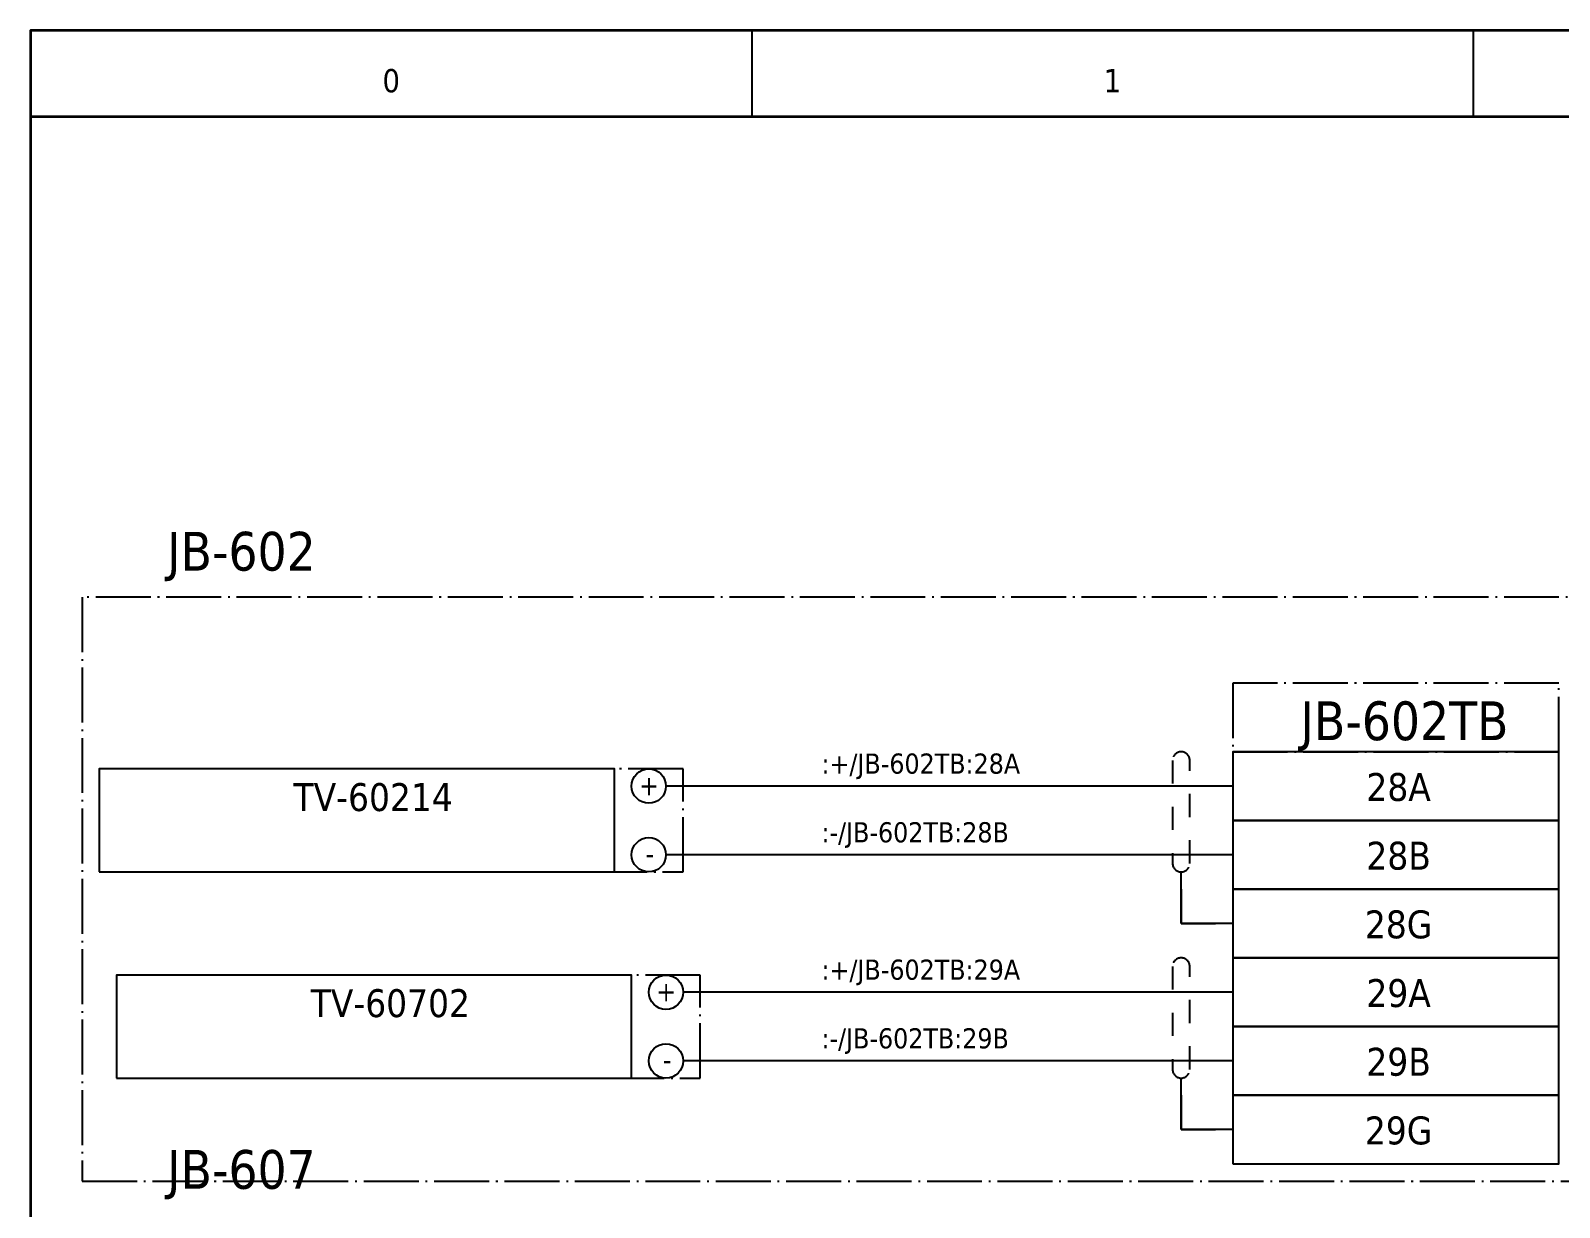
# Model space of a CAD drawing. Header units: millimetres. Extents: x 0 to 1792788, y -13 to 262234.
# Drawn here: x 0 to 89, y 228.5 to 297 of the extents above; entities that cross this region are included whole.
import ezdxf
from ezdxf.enums import TextEntityAlignment as Align

# ---------------------------------------------------------------- set-up
doc = ezdxf.new("R2010")
doc.units = ezdxf.units.MM
doc.linetypes.add('EPL_DASH', pattern=[1, 0.5, -0.5])
doc.linetypes.add('EPL_DASHDOT', pattern=[1, 0.8, -0.1, 0, -0.1])
for name, color, linetype, lineweight in [('EPLAN108', 5, 'Continuous', 35), ('EPLAN201', 7, 'Continuous', 35), ('EPLAN300', 5, 'Continuous', 25), ('EPLAN302', 5, 'Continuous', 25), ('EPLAN305', 5, 'Continuous', 25), ('EPLAN307', 134, 'EPL_DASHDOT', 25), ('EPLAN311', 7, 'Continuous', 25), ('EPLAN314', 5, 'EPL_DASH', 25), ('EPLAN400', 5, 'Continuous', 35), ('EPLAN405', 7, 'Continuous', 25), ('EPLAN421', 5, 'Continuous', 35), ('EPLAN433', 251, 'Continuous', 35), ('EPLAN440', 73, 'Continuous', 35), ('EPLAN451', 7, 'Continuous', 35), ('EPLAN452', 7, 'Continuous', 35), ('EPLAN453', 7, 'Continuous', 35), ('EPLAN500', 7, 'Continuous', 35), ('EPLAN501', 7, 'Continuous', 35), ('EPLAN502', 7, 'Continuous', 35), ('EPLAN503', 7, 'Continuous', 35), ('EPLAN504', 7, 'Continuous', 35), ('EPLAN546', 1, 'Continuous', 25)]:
    doc.layers.add(name, color=color, linetype=linetype, lineweight=lineweight)
doc.styles.add('Tahoma', font='')
doc.styles.get('Tahoma').set_extended_font_data('Tahoma')

# ---------------------------------------------------------------- blocks, each defined once
blk = doc.blocks.new('EPLFRAME')
at = {"layer": 'EPLAN201', "linetype": 'Continuous', "lineweight": 25, "ltscale": 4}
for p, q in [((42, 297), (42, 292)), ((84, 297), (84, 292))]:
    blk.add_line(p, q, dxfattribs=at)
at = {"layer": 'EPLAN201', "linetype": 'Continuous', "lineweight": 35, "ltscale": 4}
blk.add_line((0, 292), (420, 292), dxfattribs=at)
blk.add_lwpolyline([(0, 0), (420, 0), (420, 297), (0, 297)], close=True, dxfattribs=at)
at = {"layer": 'EPLAN451', "color": 7, "style": 'Tahoma'}
for tag, p, height in [('14_10014', (101, 12), 2.257), ('14_10015', (185, 12), 2.257), ('14_10011', (101, 5), 2.257), ('14_10013', (332, 5), 1.625), ('14_10151', (73, 1), 1.625), ('14_10300', (415, 1), 1.625)]:
    blk.add_attdef(tag, p, '', height=height, dxfattribs=at)
blk.add_attdef('4_25020', text='', height=1.625, dxfattribs=at).set_placement((413, 1), align=Align.RIGHT)
at = {"layer": 'EPLAN452', "color": 7, "style": 'Tahoma'}
for tag, p, height in [('4_11041', (1, 17), 2.257), ('4_11071[1]', (1, 13), 1.625), ('4_11074[1]', (21, 13), 1.625), ('4_11070[1]', (41, 13), 1.625), ('4_11024', (73, 13), 1.625), ('4_11011', (231, 12), 2.257), ('4_11030', (301, 12), 2.257), ('4_20132_1001', (374, 13), 1.625), ('4_11071[2]', (1, 9), 1.625), ('4_11074[2]', (21, 9), 1.625), ('4_11070[2]', (41, 9), 1.625), ('4_11022', (73, 9), 1.625), ('4_20134_1001', (374, 9), 1.625), ('4_11071[3]', (1, 5), 1.625), ('4_11074[3]', (21, 5), 1.625), ('4_11070[3]', (41, 5), 1.625), ('4_11080', (73, 5), 1.625), ('4_11059', (301, 5), 1.625)]:
    blk.add_attdef(tag, p, '', height=height, dxfattribs=at)
for tag, height, p in [('4_11040', 2.257, (419, 17)), ('4_11000', 1.625, (419, 5)), ('4_11085', 1.625, (141, 1)), ('4_11086', 1.625, (183, 1))]:
    blk.add_attdef(tag, text='', height=height, dxfattribs=at).set_placement(p, align=Align.RIGHT)
at = {"layer": 'EPLAN453', "color": 7, "style": 'Tahoma'}
for tag, p in [('53_19005_1', (21, 293)), ('53_19005', (63, 293)), ('53_19005_8', (105, 293)), ('53_19005_6', (147, 293)), ('53_19005_7', (189, 293)), ('53_19005_9', (231, 293)), ('53_19005_3', (273, 293)), ('53_19005_2', (315, 293)), ('53_19005_4', (357, 293)), ('53_19005_5', (399, 293))]:
    blk.add_attdef(tag, text='', height=1.355, dxfattribs=at).set_placement(p, align=Align.BOTTOM_CENTER)
blk = doc.blocks.new('EPLSYM_LibrarySPECIAL_en_US_Symbol427_Variant5_Placement1')
at = {"layer": 'EPLAN421', "color": 5, "style": 'Tahoma'}
for tag, p in [('17_20029[1]', (-0.9525, 3.335)), ('17_20029[2]', (20.0025, 3.335))]:
    blk.add_attdef(tag, text='', height=1.1739, dxfattribs=at).set_placement(p, align=Align.BOTTOM_RIGHT)
at = {"layer": 'EPLAN433', "color": 251, "style": 'Tahoma'}
blk.add_attdef('17_20406_1', text='', height=1.6254, dxfattribs=at).set_placement((0.9525, 1.5875), align=Align.BOTTOM_RIGHT)
blk.add_attdef('17_20406', text='', height=1.6254, dxfattribs=at).set_placement((0.9525, 1.5875), align=Align.BOTTOM_LEFT)
blk = doc.blocks.new('EPLSYM_LibrarySPECIAL_en_US_Symbol427_Variant5_Placement1_1')
at = {"layer": 'EPLAN421', "color": 5, "style": 'Tahoma'}
for tag, p in [('17_20029[1]', (-0.9525, 3.335)), ('17_20029[2]', (20.0025, 3.335))]:
    blk.add_attdef(tag, text='', height=1.1739, dxfattribs=at).set_placement(p, align=Align.BOTTOM_RIGHT)
at = {"layer": 'EPLAN433', "color": 251, "style": 'Tahoma'}
blk.add_attdef('17_20406_1', text='', height=1.6254, dxfattribs=at).set_placement((0.9525, 1.5875), align=Align.BOTTOM_RIGHT)
blk.add_attdef('17_20406', text='', height=1.6254, dxfattribs=at).set_placement((0.9525, 1.5875), align=Align.BOTTOM_LEFT)
blk = doc.blocks.new('EPLSYM_LibrarySPECIAL_en_US_Symbol427_Variant5_Placement1_2')
at = {"layer": 'EPLAN421', "color": 5, "style": 'Tahoma'}
for tag, p in [('17_20029[1]', (-0.9525, 3.335)), ('17_20029[2]', (20.0025, 3.335))]:
    blk.add_attdef(tag, text='', height=1.1739, dxfattribs=at).set_placement(p, align=Align.BOTTOM_RIGHT)
at = {"layer": 'EPLAN433', "color": 251, "style": 'Tahoma'}
blk.add_attdef('17_20406_1', text='', height=1.6254, dxfattribs=at).set_placement((0.9525, 1.5875), align=Align.BOTTOM_RIGHT)
blk.add_attdef('17_20406', text='', height=1.6254, dxfattribs=at).set_placement((0.9525, 1.5875), align=Align.BOTTOM_LEFT)
blk = doc.blocks.new('EPLSYM_LibrarySPECIAL_en_US_Symbol427_Variant5_Placement1_3')
at = {"layer": 'EPLAN421', "color": 5, "style": 'Tahoma'}
for tag, p in [('17_20029[1]', (-0.9525, 3.335)), ('17_20029[2]', (20.0025, 3.335))]:
    blk.add_attdef(tag, text='', height=1.1739, dxfattribs=at).set_placement(p, align=Align.BOTTOM_RIGHT)
at = {"layer": 'EPLAN433', "color": 251, "style": 'Tahoma'}
blk.add_attdef('17_20406_1', text='', height=1.6254, dxfattribs=at).set_placement((0.9525, 1.5875), align=Align.BOTTOM_RIGHT)
blk.add_attdef('17_20406', text='', height=1.6254, dxfattribs=at).set_placement((0.9525, 1.5875), align=Align.BOTTOM_LEFT)
blk = doc.blocks.new('EPLSYM_LibrarySPECIAL_Symbol2_Variant0_Placement1')
at = {"layer": 'EPLAN307', "lineweight": 25, "ltscale": 4}
blk.add_lwpolyline([(0, -6), (34, -6), (34, 0), (0, 0)], close=True, dxfattribs=at)
at = {"layer": 'EPLAN400', "color": 5, "style": 'Tahoma'}
blk.add_attdef('88_20010', text='', height=2.2575, dxfattribs=at).set_placement((-1.5, -0.9515), align=Align.TOP_RIGHT)
at = {"layer": 'EPLAN500', "color": 7, "style": 'Tahoma'}
blk.add_attdef('88_20027', text='', height=1.6254, dxfattribs=at).set_placement((-1.5, -4.57508), align=Align.TOP_RIGHT)
at = {"layer": 'EPLAN501', "color": 7, "style": 'Tahoma'}
blk.add_attdef('88_20011', text='', height=1.6254, dxfattribs=at).set_placement((-1.5, -9.97508), align=Align.TOP_RIGHT)
at = {"layer": 'EPLAN502', "color": 7, "style": 'Tahoma'}
blk.add_attdef('88_20025', text='', height=1.6254, dxfattribs=at).set_placement((-1.5, -12.67508), align=Align.TOP_RIGHT)
at = {"layer": 'EPLAN503', "color": 7, "style": 'Tahoma'}
blk.add_attdef('88_20024', text='', height=1.6254, dxfattribs=at).set_placement((-1.5, -15.37508), align=Align.TOP_RIGHT)
at = {"layer": 'EPLAN504', "color": 7, "style": 'Tahoma'}
blk.add_attdef('88_20901[1]', text='', height=1.6254, dxfattribs=at).set_placement((-1.5, -7.27508), align=Align.TOP_RIGHT)
blk = doc.blocks.new('EPLSYM_LibrarySPECIAL_Symbol0_Variant0_Placement1')
at = {"layer": 'EPLAN305', "lineweight": 25, "ltscale": 4}
blk.add_lwpolyline([(0, -6), (30, -6), (30, 0), (0, 0)], close=True, dxfattribs=at)
at = {"layer": 'EPLAN400', "color": 5, "style": 'Tahoma'}
blk.add_attdef('17_20010', text='', height=2.2575, dxfattribs=at).set_placement((-1.5, -0.9515), align=Align.TOP_RIGHT)
at = {"layer": 'EPLAN440', "color": 73, "style": 'Tahoma'}
blk.add_attdef('17_20300', text='', height=1.6254, dxfattribs=at).set_placement((-1.5, -4.57508), align=Align.TOP_RIGHT)
at = {"layer": 'EPLAN500', "color": 7, "style": 'Tahoma'}
blk.add_attdef('17_20027', text='', height=1.6254, dxfattribs=at).set_placement((-1.5, -7.27508), align=Align.TOP_RIGHT)
at = {"layer": 'EPLAN501', "color": 7, "style": 'Tahoma'}
blk.add_attdef('17_20011', text='', height=1.6254, dxfattribs=at).set_placement((-1.5, -12.67508), align=Align.TOP_RIGHT)
at = {"layer": 'EPLAN502', "color": 7, "style": 'Tahoma'}
blk.add_attdef('17_20025', text='', height=1.6254, dxfattribs=at).set_placement((-1.5, -15.37508), align=Align.TOP_RIGHT)
at = {"layer": 'EPLAN503', "color": 7, "style": 'Tahoma'}
blk.add_attdef('17_20024', text='', height=1.6254, dxfattribs=at).set_placement((-1.5, -18.07508), align=Align.TOP_RIGHT)
at = {"layer": 'EPLAN504', "color": 7, "style": 'Tahoma'}
blk.add_attdef('17_20901[1]', text='', height=1.6254, dxfattribs=at).set_placement((-1.5, -9.97508), align=Align.TOP_RIGHT)
blk = doc.blocks.new('EPLSYM_LibrarySPECIAL_Symbol17_Variant3_Placement1')
at = {"layer": 'EPLAN302', "lineweight": 25, "ltscale": 4}
blk.add_line((4, 0), (1, 0), dxfattribs=at)
blk.add_circle((0, 0), 1, dxfattribs=at)
at = {"layer": 'EPLAN421', "color": 5, "style": 'Tahoma'}
blk.add_attdef('17_20039', text='', height=1.174, dxfattribs=at).set_placement((3, 1), align=Align.BOTTOM_RIGHT)
blk = doc.blocks.new('EPLSYM_LibrarySPECIAL_Symbol2_Variant0_Placement1_1')
at = {"layer": 'EPLAN307', "lineweight": 25, "ltscale": 4}
blk.add_lwpolyline([(0, -6), (34, -6), (34, 0), (0, 0)], close=True, dxfattribs=at)
at = {"layer": 'EPLAN400', "color": 5, "style": 'Tahoma'}
blk.add_attdef('88_20010', text='', height=2.2575, dxfattribs=at).set_placement((-1.5, -0.9515), align=Align.TOP_RIGHT)
at = {"layer": 'EPLAN500', "color": 7, "style": 'Tahoma'}
blk.add_attdef('88_20027', text='', height=1.6254, dxfattribs=at).set_placement((-1.5, -4.57508), align=Align.TOP_RIGHT)
at = {"layer": 'EPLAN501', "color": 7, "style": 'Tahoma'}
blk.add_attdef('88_20011', text='', height=1.6254, dxfattribs=at).set_placement((-1.5, -9.97508), align=Align.TOP_RIGHT)
at = {"layer": 'EPLAN502', "color": 7, "style": 'Tahoma'}
blk.add_attdef('88_20025', text='', height=1.6254, dxfattribs=at).set_placement((-1.5, -12.67508), align=Align.TOP_RIGHT)
at = {"layer": 'EPLAN503', "color": 7, "style": 'Tahoma'}
blk.add_attdef('88_20024', text='', height=1.6254, dxfattribs=at).set_placement((-1.5, -15.37508), align=Align.TOP_RIGHT)
at = {"layer": 'EPLAN504', "color": 7, "style": 'Tahoma'}
blk.add_attdef('88_20901[1]', text='', height=1.6254, dxfattribs=at).set_placement((-1.5, -7.27508), align=Align.TOP_RIGHT)
blk = doc.blocks.new('EPLSYM_LibrarySPECIAL_Symbol0_Variant0_Placement1_1')
at = {"layer": 'EPLAN305', "lineweight": 25, "ltscale": 4}
blk.add_lwpolyline([(0, -6), (30, -6), (30, 0), (0, 0)], close=True, dxfattribs=at)
at = {"layer": 'EPLAN400', "color": 5, "style": 'Tahoma'}
blk.add_attdef('17_20010', text='', height=2.2575, dxfattribs=at).set_placement((-1.5, -0.9515), align=Align.TOP_RIGHT)
at = {"layer": 'EPLAN440', "color": 73, "style": 'Tahoma'}
blk.add_attdef('17_20300', text='', height=1.6254, dxfattribs=at).set_placement((-1.5, -4.57508), align=Align.TOP_RIGHT)
at = {"layer": 'EPLAN500', "color": 7, "style": 'Tahoma'}
blk.add_attdef('17_20027', text='', height=1.6254, dxfattribs=at).set_placement((-1.5, -7.27508), align=Align.TOP_RIGHT)
at = {"layer": 'EPLAN501', "color": 7, "style": 'Tahoma'}
blk.add_attdef('17_20011', text='', height=1.6254, dxfattribs=at).set_placement((-1.5, -12.67508), align=Align.TOP_RIGHT)
at = {"layer": 'EPLAN502', "color": 7, "style": 'Tahoma'}
blk.add_attdef('17_20025', text='', height=1.6254, dxfattribs=at).set_placement((-1.5, -15.37508), align=Align.TOP_RIGHT)
at = {"layer": 'EPLAN503', "color": 7, "style": 'Tahoma'}
blk.add_attdef('17_20024', text='', height=1.6254, dxfattribs=at).set_placement((-1.5, -18.07508), align=Align.TOP_RIGHT)
at = {"layer": 'EPLAN504', "color": 7, "style": 'Tahoma'}
blk.add_attdef('17_20901[1]', text='', height=1.6254, dxfattribs=at).set_placement((-1.5, -9.97508), align=Align.TOP_RIGHT)
blk = doc.blocks.new('EPLSYM_LibrarySPECIAL_en_US_Symbol427_Variant5_Placement1_28')
at = {"layer": 'EPLAN421', "color": 5, "style": 'Tahoma'}
for tag, p in [('17_20029[1]', (-0.9525, 3.335)), ('17_20029[2]', (20.0025, 3.335))]:
    blk.add_attdef(tag, text='', height=1.1739, dxfattribs=at).set_placement(p, align=Align.BOTTOM_RIGHT)
at = {"layer": 'EPLAN433', "color": 251, "style": 'Tahoma'}
blk.add_attdef('17_20406_1', text='', height=1.6254, dxfattribs=at).set_placement((0.9525, 1.5875), align=Align.BOTTOM_RIGHT)
blk.add_attdef('17_20406', text='', height=1.6254, dxfattribs=at).set_placement((0.9525, 1.5875), align=Align.BOTTOM_LEFT)
blk = doc.blocks.new('EPLSYM_LibrarySPECIAL_en_US_Symbol427_Variant5_Placement1_29')
at = {"layer": 'EPLAN421', "color": 5, "style": 'Tahoma'}
for tag, p in [('17_20029[1]', (-0.9525, 3.335)), ('17_20029[2]', (20.0025, 3.335))]:
    blk.add_attdef(tag, text='', height=1.1739, dxfattribs=at).set_placement(p, align=Align.BOTTOM_RIGHT)
at = {"layer": 'EPLAN433', "color": 251, "style": 'Tahoma'}
blk.add_attdef('17_20406_1', text='', height=1.6254, dxfattribs=at).set_placement((0.9525, 1.5875), align=Align.BOTTOM_RIGHT)
blk.add_attdef('17_20406', text='', height=1.6254, dxfattribs=at).set_placement((0.9525, 1.5875), align=Align.BOTTOM_LEFT)
blk = doc.blocks.new('EPLSYM_LibrarySPECIAL_Symbol5_Variant1_Placement1')
at = {"layer": 'EPLAN314', "ltscale": 2.7}
for p, q in [((-0.5, 6.5), (-0.5, 0.5)), ((0.5, 0.5), (0.5, 6.5))]:
    blk.add_line(p, q, dxfattribs=at)
for centre, start, end in [((0, 6.5), 0, 180), ((0, 0.5), 180, 0)]:
    blk.add_arc(centre, 0.5, start, end, dxfattribs=at)
blk = doc.blocks.new('EPLSYM_LibrarySPECIAL_Symbol5_Variant1_Placement1_1')
at = {"layer": 'EPLAN314', "ltscale": 2.7}
for p, q in [((-0.5, 6.5), (-0.5, 0.5)), ((0.5, 0.5), (0.5, 6.5))]:
    blk.add_line(p, q, dxfattribs=at)
for centre, start, end in [((0, 6.5), 0, 180), ((0, 0.5), 180, 0)]:
    blk.add_arc(centre, 0.5, start, end, dxfattribs=at)
blk = doc.blocks.new('EPLSYM_LibrarySPECIAL_Symbol308_Variant0_Placement0')
at = {"layer": 'EPLAN405', "color": 7, "style": 'Tahoma'}
for tag, p in [('17_31011', (1.5, 6.35)), ('17_31002', (1.5, 0.5))]:
    blk.add_attdef(tag, text='', height=1.174, dxfattribs=at).set_placement(p, align=Align.BOTTOM_LEFT)
for tag, p in [('17_31004', (1.5, 4.4)), ('17_31003', (1.5, 2.45))]:
    blk.add_attdef(tag, p, '', height=1.174, dxfattribs=at)
blk = doc.blocks.new('EPLSYM_LibrarySPECIAL_Symbol2_Variant0_Placement1_5')
at = {"layer": 'EPLAN400', "color": 5, "style": 'Tahoma'}
blk.add_attdef('88_20010', text='', height=2.2575, dxfattribs=at).set_placement((-1.5, -0.9515), align=Align.TOP_RIGHT)
at = {"layer": 'EPLAN500', "color": 7, "style": 'Tahoma'}
blk.add_attdef('88_20027', text='', height=1.6254, dxfattribs=at).set_placement((-1.5, -4.57508), align=Align.TOP_RIGHT)
at = {"layer": 'EPLAN501', "color": 7, "style": 'Tahoma'}
blk.add_attdef('88_20011', text='', height=1.6254, dxfattribs=at).set_placement((-1.5, -9.97508), align=Align.TOP_RIGHT)
at = {"layer": 'EPLAN502', "color": 7, "style": 'Tahoma'}
blk.add_attdef('88_20025', text='', height=1.6254, dxfattribs=at).set_placement((-1.5, -12.67508), align=Align.TOP_RIGHT)
at = {"layer": 'EPLAN503', "color": 7, "style": 'Tahoma'}
blk.add_attdef('88_20024', text='', height=1.6254, dxfattribs=at).set_placement((-1.5, -15.37508), align=Align.TOP_RIGHT)
at = {"layer": 'EPLAN504', "color": 7, "style": 'Tahoma'}
blk.add_attdef('88_20901[1]', text='', height=1.6254, dxfattribs=at).set_placement((-1.5, -7.27508), align=Align.TOP_RIGHT)
blk = doc.blocks.new('EPLSYM_LibrarySPECIAL_Symbol2_Variant0_Placement1_6')
at = {"layer": 'EPLAN307', "lineweight": 25, "ltscale": 4}
blk.add_lwpolyline([(0, -34), (127, -34), (127, 0), (0, 0)], close=True, dxfattribs=at)
at = {"layer": 'EPLAN400', "color": 5, "style": 'Tahoma'}
blk.add_attdef('88_20010', text='', height=2.2575, dxfattribs=at).set_placement((-1.5, -0.9515), align=Align.TOP_RIGHT)
at = {"layer": 'EPLAN500', "color": 7, "style": 'Tahoma'}
blk.add_attdef('88_20027', text='', height=1.6254, dxfattribs=at).set_placement((-1.5, -4.57508), align=Align.TOP_RIGHT)
at = {"layer": 'EPLAN501', "color": 7, "style": 'Tahoma'}
blk.add_attdef('88_20011', text='', height=1.6254, dxfattribs=at).set_placement((-1.5, -9.97508), align=Align.TOP_RIGHT)
at = {"layer": 'EPLAN502', "color": 7, "style": 'Tahoma'}
blk.add_attdef('88_20025', text='', height=1.6254, dxfattribs=at).set_placement((-1.5, -12.67508), align=Align.TOP_RIGHT)
at = {"layer": 'EPLAN503', "color": 7, "style": 'Tahoma'}
blk.add_attdef('88_20024', text='', height=1.6254, dxfattribs=at).set_placement((-1.5, -15.37508), align=Align.TOP_RIGHT)
at = {"layer": 'EPLAN504', "color": 7, "style": 'Tahoma'}
blk.add_attdef('88_20901[1]', text='', height=1.6254, dxfattribs=at).set_placement((-1.5, -7.27508), align=Align.TOP_RIGHT)

msp = doc.modelspace()

# ---------------------------------------------------------------- linework, layer by layer
at = {"layer": 'EPLAN300', "lineweight": 25, "ltscale": 4}
for points in [[(70, 251), (89, 251), (89, 255), (70, 255)], [(70, 247), (89, 247), (89, 251), (70, 251)], [(70, 243), (89, 243), (89, 247), (70, 247)], [(70, 239), (89, 239), (89, 243), (70, 243)], [(70, 235), (89, 235), (89, 239), (70, 239)], [(70, 231), (89, 231), (89, 235), (70, 235)]]:
    msp.add_lwpolyline(points, close=True, dxfattribs=at)
at = {"layer": 'EPLAN307', "lineweight": 25, "ltscale": 4}
msp.add_lwpolyline([(70, 255), (89, 255), (89, 259), (70, 259)], close=True, dxfattribs=at)
at = {"layer": 'EPLAN311', "ltscale": 4}
for p, q in [((70, 253), (38, 253)), ((70, 249), (38, 249)), ((70, 241), (39, 241)), ((70, 237), (39, 237))]:
    msp.add_line(p, q, dxfattribs=at)
at = {"layer": 'EPLAN311', "color": 1, "linetype": 'Continuous', "lineweight": 25, "ltscale": 4}
for p, q in [((67, 247), (67, 245)), ((67, 245), (69, 245)), ((67, 235), (67, 233)), ((67, 233), (69, 233))]:
    msp.add_line(p, q, dxfattribs=at)
at = {"layer": 'EPLAN546', "ltscale": 4}
for p, q in [((67, 245), (67, 248)), ((70, 245), (67, 245)), ((67, 233), (67, 236)), ((70, 233), (67, 233))]:
    msp.add_line(p, q, dxfattribs=at)

# ---------------------------------------------------------------- block references
ref = msp.add_blockref('EPLFRAME', (0, 0))
ref.add_attrib('53_19005', '1', dxfattribs={"layer": 'EPLAN453', "color": 7, "height": 1.355, "style": 'Tahoma'}).set_placement((63, 293), align=Align.BOTTOM_CENTER)
ref.add_attrib('53_19005_1', '0', dxfattribs={"layer": 'EPLAN453', "color": 7, "height": 1.355, "style": 'Tahoma'}).set_placement((21, 293), align=Align.BOTTOM_CENTER)
ref = msp.add_blockref('EPLSYM_LibrarySPECIAL_Symbol2_Variant0_Placement1_6', (3, 264))
ref.add_attrib('88_20010', 'JB-602', dxfattribs={"layer": 'EPLAN400', "color": 5, "height": 2.2575, "style": 'Tahoma'}).set_placement((16.605, 267.809), align=Align.TOP_RIGHT)
ref = msp.add_blockref('EPLSYM_LibrarySPECIAL_Symbol308_Variant0_Placement0', (46, 253))
ref.add_attrib('17_31011', ':+/JB-602TB:28A', dxfattribs={"layer": 'EPLAN405', "color": 7, "height": 1.1739, "style": 'Tahoma'}).set_placement((46.055, 253.374), align=Align.BOTTOM_LEFT)
for name, p in [('EPLSYM_LibrarySPECIAL_Symbol5_Variant1_Placement1', (67, 248)), ('EPLSYM_LibrarySPECIAL_Symbol2_Variant0_Placement1_1', (4, 254)), ('EPLSYM_LibrarySPECIAL_Symbol5_Variant1_Placement1_1', (67, 236)), ('EPLSYM_LibrarySPECIAL_Symbol2_Variant0_Placement1', (5, 242))]:
    msp.add_blockref(name, p)
ref = msp.add_blockref('EPLSYM_LibrarySPECIAL_Symbol0_Variant0_Placement1_1', (4, 254))
ref.add_attrib('17_20011', 'TV-60214', dxfattribs={"layer": 'EPLAN501', "color": 7, "height": 1.6254, "style": 'Tahoma'}).set_placement((24.586, 253.175), align=Align.TOP_RIGHT)
ref = msp.add_blockref('EPLSYM_LibrarySPECIAL_Symbol17_Variant3_Placement1', (36, 253))
ref.add_attrib('17_20039', '+', dxfattribs={"layer": 'EPLAN421', "color": 5, "height": 1.174, "style": 'Tahoma'}).set_placement((36.591, 252.117), align=Align.BOTTOM_RIGHT)
ref = msp.add_blockref('EPLSYM_LibrarySPECIAL_en_US_Symbol427_Variant5_Placement1_2', (70, 253))
ref.add_attrib('17_20011', '28A', dxfattribs={"layer": 'EPLAN501', "color": 7, "height": 1.6254, "style": 'Tahoma'}).set_placement((79.661, 251.65), align=Align.BOTTOM_CENTER)
ref = msp.add_blockref('EPLSYM_LibrarySPECIAL_Symbol308_Variant0_Placement0', (46, 249))
ref.add_attrib('17_31011', ':-/JB-602TB:28B', dxfattribs={"layer": 'EPLAN405', "color": 7, "height": 1.1739, "style": 'Tahoma'}).set_placement((46.055, 249.374), align=Align.BOTTOM_LEFT)
ref = msp.add_blockref('EPLSYM_LibrarySPECIAL_Symbol17_Variant3_Placement1', (36, 249))
ref.add_attrib('17_20039', '-', dxfattribs={"layer": 'EPLAN421', "color": 5, "height": 1.174, "style": 'Tahoma'}).set_placement((36.316, 248.132), align=Align.BOTTOM_RIGHT)
ref = msp.add_blockref('EPLSYM_LibrarySPECIAL_en_US_Symbol427_Variant5_Placement1_3', (70, 249))
ref.add_attrib('17_20011', '28B', dxfattribs={"layer": 'EPLAN501', "color": 7, "height": 1.6254, "style": 'Tahoma'}).set_placement((79.661, 247.65), align=Align.BOTTOM_CENTER)
ref = msp.add_blockref('EPLSYM_LibrarySPECIAL_en_US_Symbol427_Variant5_Placement1_28', (70, 245))
ref.add_attrib('17_20011', '28G', dxfattribs={"layer": 'EPLAN501', "color": 7, "height": 1.6254, "style": 'Tahoma'}).set_placement((79.661, 243.65), align=Align.BOTTOM_CENTER)
ref = msp.add_blockref('EPLSYM_LibrarySPECIAL_Symbol308_Variant0_Placement0', (46, 241))
ref.add_attrib('17_31011', ':+/JB-602TB:29A', dxfattribs={"layer": 'EPLAN405', "color": 7, "height": 1.1739, "style": 'Tahoma'}).set_placement((46.055, 241.374), align=Align.BOTTOM_LEFT)
ref = msp.add_blockref('EPLSYM_LibrarySPECIAL_Symbol0_Variant0_Placement1', (5, 242))
ref.add_attrib('17_20011', 'TV-60702', dxfattribs={"layer": 'EPLAN501', "color": 7, "height": 1.6254, "style": 'Tahoma'}).set_placement((25.586, 241.175), align=Align.TOP_RIGHT)
ref = msp.add_blockref('EPLSYM_LibrarySPECIAL_Symbol17_Variant3_Placement1', (37, 241))
ref.add_attrib('17_20039', '+', dxfattribs={"layer": 'EPLAN421', "color": 5, "height": 1.174, "style": 'Tahoma'}).set_placement((37.591, 240.117), align=Align.BOTTOM_RIGHT)
ref = msp.add_blockref('EPLSYM_LibrarySPECIAL_en_US_Symbol427_Variant5_Placement1', (70, 241))
ref.add_attrib('17_20011', '29A', dxfattribs={"layer": 'EPLAN501', "color": 7, "height": 1.6254, "style": 'Tahoma'}).set_placement((79.661, 239.65), align=Align.BOTTOM_CENTER)
ref = msp.add_blockref('EPLSYM_LibrarySPECIAL_Symbol308_Variant0_Placement0', (46, 237))
ref.add_attrib('17_31011', ':-/JB-602TB:29B', dxfattribs={"layer": 'EPLAN405', "color": 7, "height": 1.1739, "style": 'Tahoma'}).set_placement((46.055, 237.374), align=Align.BOTTOM_LEFT)
ref = msp.add_blockref('EPLSYM_LibrarySPECIAL_Symbol17_Variant3_Placement1', (37, 237))
ref.add_attrib('17_20039', '-', dxfattribs={"layer": 'EPLAN421', "color": 5, "height": 1.174, "style": 'Tahoma'}).set_placement((37.316, 236.132), align=Align.BOTTOM_RIGHT)
ref = msp.add_blockref('EPLSYM_LibrarySPECIAL_en_US_Symbol427_Variant5_Placement1_1', (70, 237))
ref.add_attrib('17_20011', '29B', dxfattribs={"layer": 'EPLAN501', "color": 7, "height": 1.6254, "style": 'Tahoma'}).set_placement((79.661, 235.65), align=Align.BOTTOM_CENTER)
ref = msp.add_blockref('EPLSYM_LibrarySPECIAL_en_US_Symbol427_Variant5_Placement1_29', (70, 233))
ref.add_attrib('17_20011', '29G', dxfattribs={"layer": 'EPLAN501', "color": 7, "height": 1.6254, "style": 'Tahoma'}).set_placement((79.661, 231.65), align=Align.BOTTOM_CENTER)
ref = msp.add_blockref('EPLSYM_LibrarySPECIAL_Symbol2_Variant0_Placement1_5', (3, 228))
ref.add_attrib('88_20010', 'JB-607', dxfattribs={"layer": 'EPLAN400', "color": 5, "height": 2.2575, "style": 'Tahoma'}).set_placement((16.605, 231.809), align=Align.TOP_RIGHT)

# ---------------------------------------------------------------- texts
at = {"layer": 'EPLAN108', "color": 5, "style": 'Tahoma'}
msp.add_text('JB-602TB', height=2.2575, dxfattribs=at).set_placement((80, 255), align=Align.BOTTOM_CENTER)

doc.saveas('drawing.dxf')
